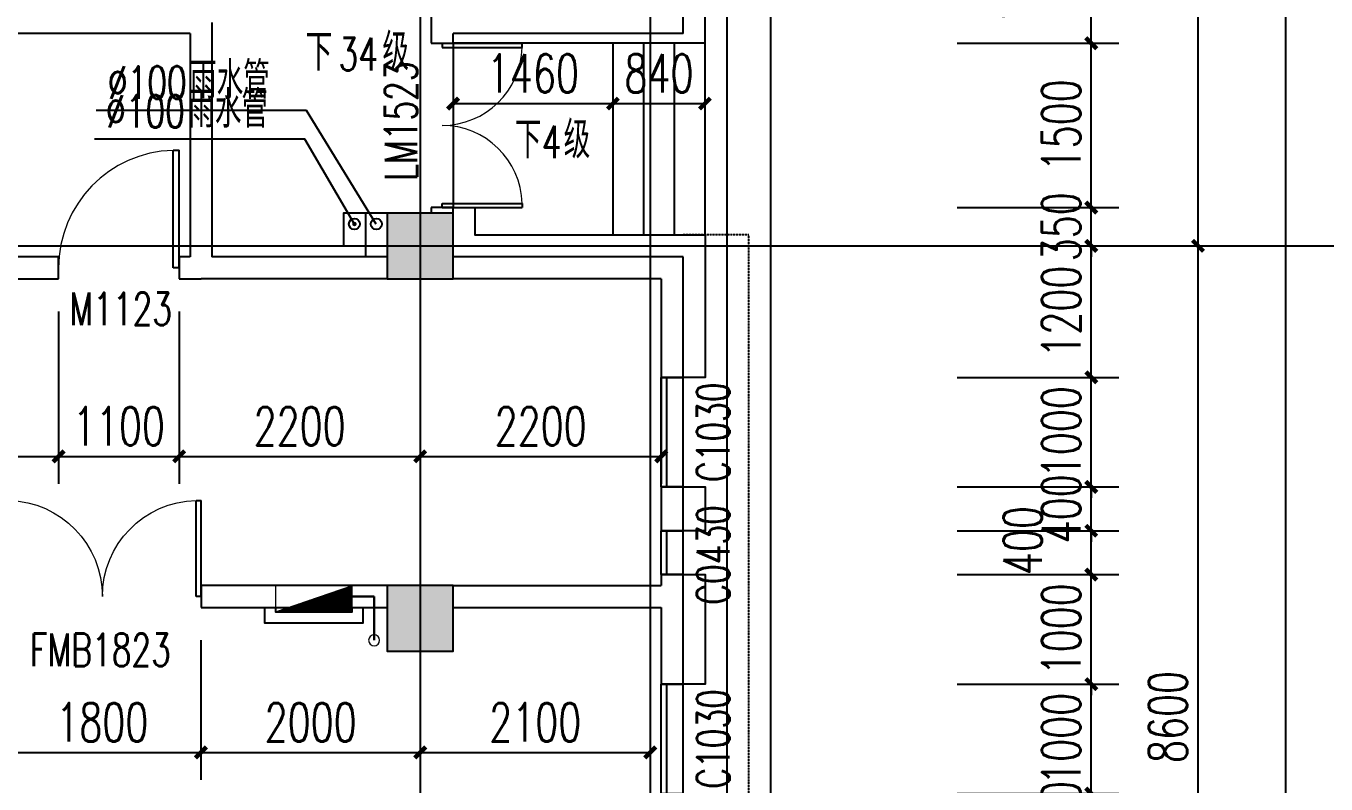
# Model space of a CAD drawing. Header units: millimetres. Extents: x 0 to 118900, y 0 to 84100.
# Drawn here: x 80800 to 92665, y 50678 to 57597 of the extents above; entities that cross this region are included whole.
import ezdxf

# ---------------------------------------------------------------- set-up
doc = ezdxf.new("R2010")
doc.units = ezdxf.units.MM
doc.linetypes.add('DASHED2', pattern=[0.375, 0.25, -0.125])
doc.linetypes.add('DOTE', pattern=[2.42, 2, -0.2, 0.02, -0.2])
for name, color, linetype in [('AXIS', 3, 'Continuous'), ('COLUMN', 2, 'Continuous'), ('DIM_LEAD', 3, 'Continuous'), ('DIM_SYMB', 3, 'Continuous'), ('DOOR', 4, 'Continuous'), ('DOOR_FIRE_TEXT', 7, 'Continuous'), ('DOTE', 1, 'DOTE'), ('EVTR', 6, 'Continuous'), ('FACADE OUTER SKIN', 6, 'Continuous'), ('PUB_DIM', 3, 'Continuous'), ('PUB_HATCH', 8, 'Continuous'), ('PUB_TEXT', 7, 'Continuous'), ('STAIR', 201, 'Continuous'), ('SURFACE', 6, 'Continuous'), ('WALL', 2, 'Continuous'), ('WINDOW', 4, 'Continuous'), ('WINDOW_TEXT', 7, 'Continuous'), ('排水', 7, 'Continuous')]:
    doc.layers.add(name, color=color, linetype=linetype)
for name, color, linetype, lineweight in [('S-XIAO', 30, 'Continuous', 15), ('S-XP', 1, 'Continuous', 30), ('S-XP-lg', 30, 'Continuous', 15)]:
    doc.layers.add(name, color=color, linetype=linetype, lineweight=lineweight)
doc.styles.add('_TCH_DIM', font='SIMPLEX', dxfattribs={"bigfont": 'GBCBIG'})
doc.styles.add('_TCH_WINDOW', font='SIMPLEX', dxfattribs={"height": 3.5, "bigfont": 'GBCBIG'})
doc.styles.add('DIM_FONT', font='SIMPLEX', dxfattribs={"width": 0.7, "bigfont": 'GBCBIG'})
doc.dimstyles.new('_TCH_ARCH&&100', dxfattribs={"dimtxt": 350, "dimasz": 100, "dimexe": 250, "dimexo": 300, "dimgap": 100, "dimtad": 1, "dimdec": 0, "dimzin": 0, "dimdsep": 46, "dimtxsty": 'DIM_FONT', "dimblk": 'ARCHTICK', "dimcen": 0.09, "dimclrt": 7, "dimazin": 2, "dimtfac": 1, "dimtdec": 0, "dimtix": 1, "dimtmove": 2, "dimatfit": 3, "dimldrblk": 'ARCHTICK', "dimfxl": 1, "dimtolj": 1, "dimtzin": 0, "dimarcsym": 0})

# ---------------------------------------------------------------- blocks, each defined once
blk = doc.blocks.new('WATER PIPE 05')
at = {"layer": 'EVTR', "ltscale": 20}
blk.add_circle((575014, 853051), 50, dxfattribs=at)
at = {"layer": 'SURFACE', "ltscale": 20}
blk.add_lwpolyline([(575114, 853151), (574914, 853151), (574914, 852751)], dxfattribs=at)
blk = doc.blocks.new('XHS')
at = {"layer": 'S-XIAO', "linetype": 'Continuous'}
h = blk.add_hatch(dxfattribs=at)
h.set_pattern_fill('ANSI31', color=256, scale=10, style=0)
h.set_pattern_definition([(45.00000133, (30729.9762, 392116.5537), (-0.883883497, 0.883883456), [])])
h.paths.add_polyline_path([(-900, -160), (-200, -160), (-200, -400)])
blk.add_lwpolyline([(-900, -160), (-200, -160), (-200, -400), (-900, -400)], close=True, dxfattribs=at)
at = {"layer": 'S-XP'}
for p, q in [((0, 100), (0, -300)), ((0, -300), (-200, -300))]:
    blk.add_line(p, q, dxfattribs=at)
at = {"layer": 'S-XP-lg'}
blk.add_circle((0, 100), 50, dxfattribs=at)
blk = doc.blocks.new('_ArchTick')
at = {"color": 0, "linetype": 'ByBlock', "const_width": 0.4}
blk.add_lwpolyline([(-0.5, -0.5), (0.5, 0.5)], dxfattribs=at)
blk = doc.blocks.new('*D77')
at = {"layer": 'AXIS', "color": 0, "lineweight": -2, "transparency": 16777216}
for p, q in [((796344, 1609853), (799594, 1609853)), ((799344, 1542653), (799344, 1609853)), ((796344, 1542653), (799594, 1542653))]:
    blk.add_line(p, q, dxfattribs=at)
at = {"layer": 'Defpoints', "color": 0, "transparency": 16777216}
for p in [(796044, 1609853), (799344, 1609853), (796044, 1542653)]:
    blk.add_point(p, dxfattribs=at)
at = {"layer": 'AXIS', "color": 0, "lineweight": -2, "transparency": 16777216, "xscale": 100, "yscale": 100, "zscale": 100}
for p, rotation in [((799344, 1609853), 90), ((799344, 1542653), 270)]:
    blk.add_blockref('_ArchTick', p, dxfattribs=dict(at, rotation=rotation))
at = {"layer": 'AXIS', "color": 7, "transparency": 16777216, "insert": (799069, 1576253), "char_height": 350, "attachment_point": 5, "rotation": 90, "style": 'DIM_FONT'}
blk.add_mtext('\\A1;67200', dxfattribs=at)
blk = doc.blocks.new('*D84')
at = {"layer": 'AXIS', "color": 0, "lineweight": -2, "transparency": 16777216}
for p, q in [((796344, 1589853), (798794, 1589853)), ((798544, 1581253), (798544, 1589853)), ((796344, 1581253), (798794, 1581253))]:
    blk.add_line(p, q, dxfattribs=at)
at = {"layer": 'Defpoints', "color": 0, "transparency": 16777216}
for p in [(796044, 1589853), (798544, 1589853), (796044, 1581253)]:
    blk.add_point(p, dxfattribs=at)
at = {"layer": 'AXIS', "color": 0, "lineweight": -2, "transparency": 16777216, "xscale": 100, "yscale": 100, "zscale": 100}
for p, rotation in [((798544, 1589853), 90), ((798544, 1581253), 270)]:
    blk.add_blockref('_ArchTick', p, dxfattribs=dict(at, rotation=rotation))
at = {"layer": 'AXIS', "color": 7, "transparency": 16777216, "insert": (798269, 1585553), "char_height": 350, "attachment_point": 5, "rotation": 90, "style": 'DIM_FONT'}
blk.add_mtext('\\A1;8600', dxfattribs=at)
blk = doc.blocks.new('*D85')
at = {"layer": 'AXIS', "color": 0, "lineweight": -2, "transparency": 16777216}
for p, q in [((796344, 1598053), (798794, 1598053)), ((798544, 1589853), (798544, 1598053)), ((796344, 1589853), (798794, 1589853))]:
    blk.add_line(p, q, dxfattribs=at)
at = {"layer": 'Defpoints', "color": 0, "transparency": 16777216}
for p in [(796044, 1598053), (798544, 1598053), (796044, 1589853)]:
    blk.add_point(p, dxfattribs=at)
at = {"layer": 'AXIS', "color": 0, "lineweight": -2, "transparency": 16777216, "xscale": 100, "yscale": 100, "zscale": 100}
for p, rotation in [((798544, 1598053), 90), ((798544, 1589853), 270)]:
    blk.add_blockref('_ArchTick', p, dxfattribs=dict(at, rotation=rotation))
at = {"layer": 'AXIS', "color": 7, "transparency": 16777216, "insert": (798269, 1593953), "char_height": 350, "attachment_point": 5, "rotation": 90, "style": 'DIM_FONT'}
blk.add_mtext('\\A1;8200', dxfattribs=at)
blk = doc.blocks.new('$DorLib2D$00000002')
for p, q in [((-0.5, 0), (-0.5, 0.4875)), ((-0.475, 0.4875), (-0.5, 0.4875)), ((-0.475, 0), (-0.475, 0.4875)), ((0.475, 0), (0.475, 0.4875)), ((0.475, 0.4875), (0.5, 0.4875)), ((0.5, 0), (0.5, 0.4875)), ((-0.5, 0), (-0.475, 0)), ((0.5, 0), (0.475, 0))]:
    blk.add_line(p, q)
at = {"lineweight": 13}
for centre, start, end in [((-0.4875, 0), 0, 88.53072), ((0.4875, 0), 91.46928, 180)]:
    blk.add_arc(centre, 0.4875, start, end, dxfattribs=at)
blk = doc.blocks.new('$WINLIB2D$00000004')
at = {"color": 0}
for points in [[(-0.5, 0.5), (-0.5, -0.5)], [(-0.5, 0.5), (0.5, 0.5)], [(0.5, -0.5), (0.5, 0.5)], [(-0.5, 0.241), (0.5, 0.241)], [(-0.5, -0.5), (0.5, -0.5)]]:
    blk.add_lwpolyline(points, dxfattribs=at)
blk = doc.blocks.new('_FZH')
blk.add_lwpolyline([(-0.5, -0.5), (0.5, -0.5), (0.5, 0.5), (-0.5, 0.5)], close=True)
at = {"layer": 'PUB_HATCH'}
blk.add_solid([(-0.5, -0.5), (0.5, -0.5), (-0.5, 0.5), (0.5, 0.5)], dxfattribs=at)
blk = doc.blocks.new('$DorLib2D$00000001')
for p, q in [((0.45, 0.975), (0.5, 0.975)), ((0.45, 0), (0.45, 0.975)), ((0.5, 0), (0.5, 0.975)), ((0.5, 0), (0.45, 0))]:
    blk.add_line(p, q)
at = {"lineweight": 13}
blk.add_arc((0.475, 0), 0.975, 91.4693, 180, dxfattribs=at)
blk = doc.blocks.new('*D91')
at = {"layer": 'Defpoints', "color": 0, "transparency": 16777216}
for p in [(80597, 52290), (82397, 52290), (82397, 50966)]:
    blk.add_point(p, dxfattribs=at)
at = {"layer": 'PUB_DIM', "color": 0, "lineweight": -2, "transparency": 16777216}
for p, q in [((80597, 51990), (80597, 50716)), ((82397, 51990), (82397, 50716)), ((80597, 50966), (82397, 50966))]:
    blk.add_line(p, q, dxfattribs=at)
at = {"layer": 'PUB_DIM', "color": 0, "lineweight": -2, "transparency": 16777216, "xscale": 100, "yscale": 100, "zscale": 100, "rotation": 180}
blk.add_blockref('_ArchTick', (80597, 50966), dxfattribs=at)
at = {"layer": 'PUB_DIM', "color": 0, "lineweight": -2, "transparency": 16777216, "xscale": 100, "yscale": 100, "zscale": 100}
blk.add_blockref('_ArchTick', (82397, 50966), dxfattribs=at)
at = {"layer": 'PUB_DIM', "color": 7, "transparency": 16777216, "insert": (81497, 51241), "char_height": 350, "attachment_point": 5, "style": 'DIM_FONT'}
blk.add_mtext('\\A1;1800', dxfattribs=at)
blk = doc.blocks.new('*D92')
at = {"layer": 'Defpoints', "color": 0, "transparency": 16777216}
for p in [(82397, 52290), (84398, 52290), (84398, 50966)]:
    blk.add_point(p, dxfattribs=at)
at = {"layer": 'PUB_DIM', "color": 0, "lineweight": -2, "transparency": 16777216}
for p, q in [((82397, 51990), (82397, 50716)), ((84398, 51990), (84398, 50716)), ((82397, 50966), (84398, 50966))]:
    blk.add_line(p, q, dxfattribs=at)
at = {"layer": 'PUB_DIM', "color": 0, "lineweight": -2, "transparency": 16777216, "xscale": 100, "yscale": 100, "zscale": 100, "rotation": 180}
blk.add_blockref('_ArchTick', (82397, 50966), dxfattribs=at)
at = {"layer": 'PUB_DIM', "color": 0, "lineweight": -2, "transparency": 16777216, "xscale": 100, "yscale": 100, "zscale": 100}
blk.add_blockref('_ArchTick', (84398, 50966), dxfattribs=at)
at = {"layer": 'PUB_DIM', "color": 7, "transparency": 16777216, "insert": (83398, 51241), "char_height": 350, "attachment_point": 5, "style": 'DIM_FONT'}
blk.add_mtext('\\A1;2000', dxfattribs=at)
blk = doc.blocks.new('*D93')
at = {"layer": 'Defpoints', "color": 0, "transparency": 16777216}
for p in [(84398, 52290), (86498, 52290), (86498, 50966)]:
    blk.add_point(p, dxfattribs=at)
at = {"layer": 'PUB_DIM', "color": 0, "lineweight": -2, "transparency": 16777216}
for p, q in [((84398, 51990), (84398, 50716)), ((86498, 51990), (86498, 50716)), ((84398, 50966), (86498, 50966))]:
    blk.add_line(p, q, dxfattribs=at)
at = {"layer": 'PUB_DIM', "color": 0, "lineweight": -2, "transparency": 16777216, "xscale": 100, "yscale": 100, "zscale": 100, "rotation": 180}
blk.add_blockref('_ArchTick', (84398, 50966), dxfattribs=at)
at = {"layer": 'PUB_DIM', "color": 0, "lineweight": -2, "transparency": 16777216, "xscale": 100, "yscale": 100, "zscale": 100}
blk.add_blockref('_ArchTick', (86498, 50966), dxfattribs=at)
at = {"layer": 'PUB_DIM', "color": 7, "transparency": 16777216, "insert": (85448, 51241), "char_height": 350, "attachment_point": 5, "style": 'DIM_FONT'}
blk.add_mtext('\\A1;2100', dxfattribs=at)
blk = doc.blocks.new('*D511')
at = {"layer": 'Defpoints', "color": 0, "transparency": 16777216}
for p in [(84698, 57440), (86157, 57440), (86157, 56889)]:
    blk.add_point(p, dxfattribs=at)
at = {"layer": 'PUB_DIM', "color": 0, "lineweight": -2, "transparency": 16777216}
for p, q in [((84698, 57140), (84698, 56639)), ((86157, 57140), (86157, 56639)), ((84698, 56889), (86157, 56889))]:
    blk.add_line(p, q, dxfattribs=at)
at = {"layer": 'PUB_DIM', "color": 0, "lineweight": -2, "transparency": 16777216, "xscale": 100, "yscale": 100, "zscale": 100, "rotation": 180}
blk.add_blockref('_ArchTick', (84698, 56889), dxfattribs=at)
at = {"layer": 'PUB_DIM', "color": 0, "lineweight": -2, "transparency": 16777216, "xscale": 100, "yscale": 100, "zscale": 100}
blk.add_blockref('_ArchTick', (86157, 56889), dxfattribs=at)
at = {"layer": 'PUB_DIM', "color": 7, "transparency": 16777216, "insert": (85427, 57164), "char_height": 350, "attachment_point": 5, "style": 'DIM_FONT'}
blk.add_mtext('\\A1;1460', dxfattribs=at)
blk = doc.blocks.new('*D512')
at = {"layer": 'Defpoints', "color": 0, "transparency": 16777216}
for p in [(86157, 57440), (86997, 57440), (86997, 56889)]:
    blk.add_point(p, dxfattribs=at)
at = {"layer": 'PUB_DIM', "color": 0, "lineweight": -2, "transparency": 16777216}
for p, q in [((86157, 57140), (86157, 56639)), ((86997, 57140), (86997, 56639)), ((86157, 56889), (86997, 56889))]:
    blk.add_line(p, q, dxfattribs=at)
at = {"layer": 'PUB_DIM', "color": 0, "lineweight": -2, "transparency": 16777216, "xscale": 100, "yscale": 100, "zscale": 100, "rotation": 180}
blk.add_blockref('_ArchTick', (86157, 56889), dxfattribs=at)
at = {"layer": 'PUB_DIM', "color": 0, "lineweight": -2, "transparency": 16777216, "xscale": 100, "yscale": 100, "zscale": 100}
blk.add_blockref('_ArchTick', (86997, 56889), dxfattribs=at)
at = {"layer": 'PUB_DIM', "color": 7, "transparency": 16777216, "insert": (86577, 57164), "char_height": 350, "attachment_point": 5, "style": 'DIM_FONT'}
blk.add_mtext('\\A1;840', dxfattribs=at)
blk = doc.blocks.new('*D186')
at = {"layer": 'Defpoints', "color": 0, "transparency": 16777216}
for p in [(76198, 55290), (81098, 55290), (81098, 53669)]:
    blk.add_point(p, dxfattribs=at)
at = {"layer": 'PUB_DIM', "color": 0, "lineweight": -2, "transparency": 16777216}
for p, q in [((76198, 54990), (76198, 53419)), ((81098, 54990), (81098, 53419)), ((76198, 53669), (81098, 53669))]:
    blk.add_line(p, q, dxfattribs=at)
at = {"layer": 'PUB_DIM', "color": 0, "lineweight": -2, "transparency": 16777216, "xscale": 100, "yscale": 100, "zscale": 100, "rotation": 180}
blk.add_blockref('_ArchTick', (76198, 53669), dxfattribs=at)
at = {"layer": 'PUB_DIM', "color": 0, "lineweight": -2, "transparency": 16777216, "xscale": 100, "yscale": 100, "zscale": 100}
blk.add_blockref('_ArchTick', (81098, 53669), dxfattribs=at)
at = {"layer": 'PUB_DIM', "color": 7, "transparency": 16777216, "insert": (78648, 53944), "char_height": 350, "attachment_point": 5, "style": 'DIM_FONT'}
blk.add_mtext('\\A1;4900', dxfattribs=at)
blk = doc.blocks.new('*D187')
at = {"layer": 'Defpoints', "color": 0, "transparency": 16777216}
for p in [(81098, 55290), (82198, 55290), (82198, 53669)]:
    blk.add_point(p, dxfattribs=at)
at = {"layer": 'PUB_DIM', "color": 0, "lineweight": -2, "transparency": 16777216}
for p, q in [((81098, 54990), (81098, 53419)), ((82198, 54990), (82198, 53419)), ((81098, 53669), (82198, 53669))]:
    blk.add_line(p, q, dxfattribs=at)
at = {"layer": 'PUB_DIM', "color": 0, "lineweight": -2, "transparency": 16777216, "xscale": 100, "yscale": 100, "zscale": 100, "rotation": 180}
blk.add_blockref('_ArchTick', (81098, 53669), dxfattribs=at)
at = {"layer": 'PUB_DIM', "color": 0, "lineweight": -2, "transparency": 16777216, "xscale": 100, "yscale": 100, "zscale": 100}
blk.add_blockref('_ArchTick', (82198, 53669), dxfattribs=at)
at = {"layer": 'PUB_DIM', "color": 7, "transparency": 16777216, "insert": (81648, 53944), "char_height": 350, "attachment_point": 5, "style": 'DIM_FONT'}
blk.add_mtext('\\A1;1100', dxfattribs=at)
blk = doc.blocks.new('*D188')
at = {"layer": 'Defpoints', "color": 0, "transparency": 16777216}
for p in [(82198, 55290), (84398, 55290), (84398, 53669)]:
    blk.add_point(p, dxfattribs=at)
at = {"layer": 'PUB_DIM', "color": 0, "lineweight": -2, "transparency": 16777216}
for p, q in [((82198, 54990), (82198, 53419)), ((84398, 54990), (84398, 53419)), ((82198, 53669), (84398, 53669))]:
    blk.add_line(p, q, dxfattribs=at)
at = {"layer": 'PUB_DIM', "color": 0, "lineweight": -2, "transparency": 16777216, "xscale": 100, "yscale": 100, "zscale": 100, "rotation": 180}
blk.add_blockref('_ArchTick', (82198, 53669), dxfattribs=at)
at = {"layer": 'PUB_DIM', "color": 0, "lineweight": -2, "transparency": 16777216, "xscale": 100, "yscale": 100, "zscale": 100}
blk.add_blockref('_ArchTick', (84398, 53669), dxfattribs=at)
at = {"layer": 'PUB_DIM', "color": 7, "transparency": 16777216, "insert": (83298, 53944), "char_height": 350, "attachment_point": 5, "style": 'DIM_FONT'}
blk.add_mtext('\\A1;2200', dxfattribs=at)
blk = doc.blocks.new('*D189')
at = {"layer": 'Defpoints', "color": 0, "transparency": 16777216}
for p in [(84398, 55290), (86598, 55290), (86598, 53669)]:
    blk.add_point(p, dxfattribs=at)
at = {"layer": 'PUB_DIM', "color": 0, "lineweight": -2, "transparency": 16777216}
for p, q in [((84398, 54990), (84398, 53419)), ((86598, 54990), (86598, 53419)), ((84398, 53669), (86598, 53669))]:
    blk.add_line(p, q, dxfattribs=at)
at = {"layer": 'PUB_DIM', "color": 0, "lineweight": -2, "transparency": 16777216, "xscale": 100, "yscale": 100, "zscale": 100, "rotation": 180}
blk.add_blockref('_ArchTick', (84398, 53669), dxfattribs=at)
at = {"layer": 'PUB_DIM', "color": 0, "lineweight": -2, "transparency": 16777216, "xscale": 100, "yscale": 100, "zscale": 100}
blk.add_blockref('_ArchTick', (86598, 53669), dxfattribs=at)
at = {"layer": 'PUB_DIM', "color": 7, "transparency": 16777216, "insert": (85498, 53944), "char_height": 350, "attachment_point": 5, "style": 'DIM_FONT'}
blk.add_mtext('\\A1;2200', dxfattribs=at)
blk = doc.blocks.new('*D254')
at = {"layer": 'Defpoints', "color": 0, "transparency": 16777216}
for p in [(88998, 50590), (90523, 50590), (88998, 50190)]:
    blk.add_point(p, dxfattribs=at)
at = {"layer": 'PUB_DIM', "color": 0, "lineweight": -2, "transparency": 16777216}
for p, q in [((90523, 50590), (90523, 50690)), ((89298, 50590), (90773, 50590)), ((90523, 50190), (90523, 50590)), ((89298, 50190), (90773, 50190)), ((90523, 50190), (90523, 50090))]:
    blk.add_line(p, q, dxfattribs=at)
at = {"layer": 'PUB_DIM', "color": 0, "lineweight": -2, "transparency": 16777216, "xscale": 100, "yscale": 100, "zscale": 100}
for p, rotation in [((90523, 50590), 270), ((90523, 50190), 90)]:
    blk.add_blockref('_ArchTick', p, dxfattribs=dict(at, rotation=rotation))
at = {"layer": 'PUB_DIM', "color": 7, "transparency": 16777216, "insert": (90248, 50390), "char_height": 350, "attachment_point": 5, "rotation": 90, "style": 'DIM_FONT'}
blk.add_mtext('\\A1;400', dxfattribs=at)
blk = doc.blocks.new('*D255')
at = {"layer": 'Defpoints', "color": 0, "transparency": 16777216}
for p in [(88998, 51590), (90523, 51590), (88998, 50590)]:
    blk.add_point(p, dxfattribs=at)
at = {"layer": 'PUB_DIM', "color": 0, "lineweight": -2, "transparency": 16777216}
for p, q in [((90523, 51590), (90523, 51690)), ((89298, 51590), (90773, 51590)), ((90523, 50590), (90523, 51590)), ((89298, 50590), (90773, 50590)), ((90523, 50590), (90523, 50490))]:
    blk.add_line(p, q, dxfattribs=at)
at = {"layer": 'PUB_DIM', "color": 0, "lineweight": -2, "transparency": 16777216, "xscale": 100, "yscale": 100, "zscale": 100}
for p, rotation in [((90523, 51590), 270), ((90523, 50590), 90)]:
    blk.add_blockref('_ArchTick', p, dxfattribs=dict(at, rotation=rotation))
at = {"layer": 'PUB_DIM', "color": 7, "transparency": 16777216, "insert": (90248, 51090), "char_height": 350, "attachment_point": 5, "rotation": 90, "style": 'DIM_FONT'}
blk.add_mtext('\\A1;1000', dxfattribs=at)
blk = doc.blocks.new('*D256')
at = {"layer": 'Defpoints', "color": 0, "transparency": 16777216}
for p in [(88998, 52590), (90523, 52590), (88998, 51590)]:
    blk.add_point(p, dxfattribs=at)
at = {"layer": 'PUB_DIM', "color": 0, "lineweight": -2, "transparency": 16777216}
for p, q in [((90523, 52590), (90523, 52690)), ((89298, 52590), (90773, 52590)), ((90523, 51590), (90523, 52590)), ((89298, 51590), (90773, 51590)), ((90523, 51590), (90523, 51490))]:
    blk.add_line(p, q, dxfattribs=at)
at = {"layer": 'PUB_DIM', "color": 0, "lineweight": -2, "transparency": 16777216, "xscale": 100, "yscale": 100, "zscale": 100}
for p, rotation in [((90523, 52590), 270), ((90523, 51590), 90)]:
    blk.add_blockref('_ArchTick', p, dxfattribs=dict(at, rotation=rotation))
at = {"layer": 'PUB_DIM', "color": 7, "transparency": 16777216, "insert": (90248, 52090), "char_height": 350, "attachment_point": 5, "rotation": 90, "style": 'DIM_FONT'}
blk.add_mtext('\\A1;1000', dxfattribs=at)
blk = doc.blocks.new('*D257')
at = {"layer": 'Defpoints', "color": 0, "transparency": 16777216}
for p in [(88998, 52990), (90523, 52990), (88998, 52590)]:
    blk.add_point(p, dxfattribs=at)
at = {"layer": 'PUB_DIM', "color": 0, "lineweight": -2, "transparency": 16777216}
for p, q in [((89298, 52990), (90773, 52990)), ((90523, 52590), (90523, 52990)), ((89298, 52590), (90773, 52590))]:
    blk.add_line(p, q, dxfattribs=at)
at = {"layer": 'PUB_DIM', "color": 0, "lineweight": -2, "transparency": 16777216, "xscale": 100, "yscale": 100, "zscale": 100}
for p, rotation in [((90523, 52990), 90), ((90523, 52590), 270)]:
    blk.add_blockref('_ArchTick', p, dxfattribs=dict(at, rotation=rotation))
at = {"layer": 'PUB_DIM', "color": 7, "transparency": 16777216, "insert": (89898, 52900), "char_height": 350, "attachment_point": 5, "rotation": 90, "style": 'DIM_FONT'}
blk.add_mtext('\\A1;400', dxfattribs=at)
blk = doc.blocks.new('*D258')
at = {"layer": 'Defpoints', "color": 0, "transparency": 16777216}
for p in [(88998, 53390), (90523, 53390), (88998, 52990)]:
    blk.add_point(p, dxfattribs=at)
at = {"layer": 'PUB_DIM', "color": 0, "lineweight": -2, "transparency": 16777216}
for p, q in [((90523, 53390), (90523, 53490)), ((89298, 53390), (90773, 53390)), ((90523, 52990), (90523, 53390)), ((89298, 52990), (90773, 52990)), ((90523, 52990), (90523, 52890))]:
    blk.add_line(p, q, dxfattribs=at)
at = {"layer": 'PUB_DIM', "color": 0, "lineweight": -2, "transparency": 16777216, "xscale": 100, "yscale": 100, "zscale": 100}
for p, rotation in [((90523, 53390), 270), ((90523, 52990), 90)]:
    blk.add_blockref('_ArchTick', p, dxfattribs=dict(at, rotation=rotation))
at = {"layer": 'PUB_DIM', "color": 7, "transparency": 16777216, "insert": (90248, 53190), "char_height": 350, "attachment_point": 5, "rotation": 90, "style": 'DIM_FONT'}
blk.add_mtext('\\A1;400', dxfattribs=at)
blk = doc.blocks.new('*D259')
at = {"layer": 'Defpoints', "color": 0, "transparency": 16777216}
for p in [(88998, 54390), (90523, 54390), (88998, 53390)]:
    blk.add_point(p, dxfattribs=at)
at = {"layer": 'PUB_DIM', "color": 0, "lineweight": -2, "transparency": 16777216}
for p, q in [((90523, 54390), (90523, 54490)), ((89298, 54390), (90773, 54390)), ((90523, 53390), (90523, 54390)), ((89298, 53390), (90773, 53390)), ((90523, 53390), (90523, 53290))]:
    blk.add_line(p, q, dxfattribs=at)
at = {"layer": 'PUB_DIM', "color": 0, "lineweight": -2, "transparency": 16777216, "xscale": 100, "yscale": 100, "zscale": 100}
for p, rotation in [((90523, 54390), 270), ((90523, 53390), 90)]:
    blk.add_blockref('_ArchTick', p, dxfattribs=dict(at, rotation=rotation))
at = {"layer": 'PUB_DIM', "color": 7, "transparency": 16777216, "insert": (90248, 53890), "char_height": 350, "attachment_point": 5, "rotation": 90, "style": 'DIM_FONT'}
blk.add_mtext('\\A1;1000', dxfattribs=at)
blk = doc.blocks.new('*D260')
at = {"layer": 'Defpoints', "color": 0, "transparency": 16777216}
for p in [(88998, 55590), (90523, 55590), (88998, 54390)]:
    blk.add_point(p, dxfattribs=at)
at = {"layer": 'PUB_DIM', "color": 0, "lineweight": -2, "transparency": 16777216}
for p, q in [((89298, 55590), (90773, 55590)), ((90523, 54390), (90523, 55590)), ((89298, 54390), (90773, 54390))]:
    blk.add_line(p, q, dxfattribs=at)
at = {"layer": 'PUB_DIM', "color": 0, "lineweight": -2, "transparency": 16777216, "xscale": 100, "yscale": 100, "zscale": 100}
for p, rotation in [((90523, 55590), 90), ((90523, 54390), 270)]:
    blk.add_blockref('_ArchTick', p, dxfattribs=dict(at, rotation=rotation))
at = {"layer": 'PUB_DIM', "color": 7, "transparency": 16777216, "insert": (90248, 54990), "char_height": 350, "attachment_point": 5, "rotation": 90, "style": 'DIM_FONT'}
blk.add_mtext('\\A1;1200', dxfattribs=at)
blk = doc.blocks.new('*D261')
at = {"layer": 'Defpoints', "color": 0, "transparency": 16777216}
for p in [(88998, 55940), (90523, 55940), (88998, 55590)]:
    blk.add_point(p, dxfattribs=at)
at = {"layer": 'PUB_DIM', "color": 0, "lineweight": -2, "transparency": 16777216}
for p, q in [((90523, 55940), (90523, 56040)), ((89298, 55940), (90773, 55940)), ((90523, 55590), (90523, 55940)), ((89298, 55590), (90773, 55590)), ((90523, 55590), (90523, 55490))]:
    blk.add_line(p, q, dxfattribs=at)
at = {"layer": 'PUB_DIM', "color": 0, "lineweight": -2, "transparency": 16777216, "xscale": 100, "yscale": 100, "zscale": 100}
for p, rotation in [((90523, 55940), 270), ((90523, 55590), 90)]:
    blk.add_blockref('_ArchTick', p, dxfattribs=dict(at, rotation=rotation))
at = {"layer": 'PUB_DIM', "color": 7, "transparency": 16777216, "insert": (90248, 55765), "char_height": 350, "attachment_point": 5, "rotation": 90, "style": 'DIM_FONT'}
blk.add_mtext('\\A1;350', dxfattribs=at)
blk = doc.blocks.new('*D262')
at = {"layer": 'Defpoints', "color": 0, "transparency": 16777216}
for p in [(88998, 57440), (90523, 57440), (88998, 55940)]:
    blk.add_point(p, dxfattribs=at)
at = {"layer": 'PUB_DIM', "color": 0, "lineweight": -2, "transparency": 16777216}
for p, q in [((89298, 57440), (90773, 57440)), ((90523, 55940), (90523, 57440)), ((89298, 55940), (90773, 55940))]:
    blk.add_line(p, q, dxfattribs=at)
at = {"layer": 'PUB_DIM', "color": 0, "lineweight": -2, "transparency": 16777216, "xscale": 100, "yscale": 100, "zscale": 100}
for p, rotation in [((90523, 57440), 90), ((90523, 55940), 270)]:
    blk.add_blockref('_ArchTick', p, dxfattribs=dict(at, rotation=rotation))
at = {"layer": 'PUB_DIM', "color": 7, "transparency": 16777216, "insert": (90248, 56690), "char_height": 350, "attachment_point": 5, "rotation": 90, "style": 'DIM_FONT'}
blk.add_mtext('\\A1;1500', dxfattribs=at)
blk = doc.blocks.new('*D263')
at = {"layer": 'Defpoints', "color": 0, "transparency": 16777216}
for p in [(88998, 58190), (90523, 58190), (88998, 57440)]:
    blk.add_point(p, dxfattribs=at)
at = {"layer": 'PUB_DIM', "color": 0, "lineweight": -2, "transparency": 16777216}
for p, q in [((89298, 58190), (90773, 58190)), ((90523, 57440), (90523, 58190)), ((89298, 57440), (90773, 57440))]:
    blk.add_line(p, q, dxfattribs=at)
at = {"layer": 'PUB_DIM', "color": 0, "lineweight": -2, "transparency": 16777216, "xscale": 100, "yscale": 100, "zscale": 100}
for p, rotation in [((90523, 58190), 90), ((90523, 57440), 270)]:
    blk.add_blockref('_ArchTick', p, dxfattribs=dict(at, rotation=rotation))
at = {"layer": 'PUB_DIM', "color": 7, "transparency": 16777216, "insert": (89898, 57960), "char_height": 350, "attachment_point": 5, "rotation": 90, "style": 'DIM_FONT'}
blk.add_mtext('\\A1;750', dxfattribs=at)
blk = doc.blocks.new('AXIS-NET-07')
at = {"layer": 'AXIS'}
blk.add_line((796044, 1589852.8), (800044, 1589852.8), dxfattribs=at)
at = {"layer": 'DOTE'}
for p, q in [((791444, 1612352.8), (791444, 1540142.8)), ((793544, 1612362.8), (793544, 1572652.8)), ((716444, 1589852.8), (796044, 1589852.8))]:
    blk.add_line(p, q, dxfattribs=at)
at = {"layer": 'AXIS'}
for p1, p2, distance, picture, middle in [((796044, 1542652.8), (796044, 1609852.8), -3300, '*D77', (799069, 1576252.8)), ((796044, 1589852.8), (796044, 1598052.8), -2500, '*D85', (798269, 1593952.8)), ((796044, 1581252.8), (796044, 1589852.8), -2500, '*D84', (798269, 1585552.8))]:
    dim = blk.add_aligned_dim(p1=p1, p2=p2, distance=distance, dimstyle='_TCH_ARCH&&100', dxfattribs=at)
    dim.commit()
    dim.dimension.update_dxf_attribs({"geometry": picture, "text_midpoint": middle})

msp = doc.modelspace()

# ---------------------------------------------------------------- linework, layer by layer
at = {"layer": 'DIM_LEAD'}
for p, q in [((83360.9, 56827.4), (81441.9, 56827.4)), ((83997.6, 55789.9), (83360.9, 56827.4)), ((83344.6, 56564.4), (81425.6, 56564.4)), ((83797.6, 55789.9), (83344.6, 56564.4))]:
    msp.add_line(p, q, dxfattribs=at)
at = {"layer": 'DIM_LEAD', "const_width": 20}
msp.add_lwpolyline([(83802.6, 55781.3, 1), (83792.5, 55798.5, 1)], format="xyb", close=True, dxfattribs=at)
at = {"layer": 'DIM_SYMB'}
msp.add_lwpolyline([(86157.1, 56564.9, 0, 0, 0), (86757.1, 56564.9, 80, 0, 0), (87057.1, 56564.9, 0, 0, 0)], format="xyseb", dxfattribs=at)
at = {"layer": 'DOOR'}
msp.add_line((84697.6, 57439.9), (84697.6, 55939.9), dxfattribs=at)
at = {"layer": 'DOTE', "ltscale": 20}
msp.add_line((86497.6, 78099.9), (86497.6, 2029.4), dxfattribs=at)
at = {"layer": 'EVTR', "ltscale": 20}
for points in [[(83897.6, 55889.9), (83697.6, 55889.9), (83697.6, 55589.9)], [(86797.6, 53390), (86997.6, 53390), (86997.6, 52990), (86797.6, 52990)], [(86797.6, 52590), (86997.6, 52590), (86997.6, 51590), (86797.6, 51590)]]:
    msp.add_lwpolyline(points, dxfattribs=at)
msp.add_circle((83797.6, 55789.9), 50, dxfattribs=at)
at = {"layer": 'FACADE OUTER SKIN', "ltscale": 20}
for points in [[(86797.6, 58190), (86997.1, 58190), (86997.1, 57439.9), (84697.6, 57439.9)], [(84697.6, 55939.9), (84897.6, 55939.9), (84897.6, 55690), (86997.6, 55690), (86997.6, 54390), (86797.6, 54390)]]:
    msp.add_lwpolyline(points, dxfattribs=at)
at = {"layer": 'STAIR'}
for points in [[(86157.1, 57439.9), (86157.1, 55690)], [(86437.1, 57439.9), (86437.1, 55690)], [(86717.1, 57439.9), (86717.1, 55690)], [(86997.1, 57439.9), (86997.1, 55690)]]:
    msp.add_lwpolyline(points, dxfattribs=at)
at = {"layer": 'STAIR', "linetype": 'DASHED2'}
msp.add_lwpolyline([(68597.6, 52689.9), (68397.6, 52689.9), (68397.6, 37689.9), (87397.6, 37689.9), (87397.6, 55689.9), (86797.6, 55689.9)], dxfattribs=at)
at = {"layer": 'WALL'}
for p, q in [((86797.6, 57529.9), (86797.6, 58190)), ((84497.6, 57729.9), (84497.6, 57439.9)), ((82497.6, 57629.9), (82497.6, 55489.9)), ((82297.6, 57529.9), (76097.6, 57529.9)), ((82297.6, 57529.9), (82297.6, 55489.9)), ((84497.6, 57439.9), (84697.6, 57439.9)), ((86797.6, 57529.9), (84697.6, 57529.9)), ((84697.6, 57439.9), (84697.6, 57529.9)), ((84697.6, 55939.9), (84497.6, 55939.9)), ((84497.6, 55939.9), (84497.6, 55889.9)), ((84697.6, 55889.9), (84697.6, 55939.9)), ((81097.6, 55489.9), (76497.6, 55489.9)), ((81097.6, 55289.9), (81097.6, 55489.9)), ((82297.6, 55489.9), (82197.6, 55489.9)), ((82197.6, 55489.9), (82197.6, 55289.9)), ((84097.6, 55489.9), (82497.6, 55489.9)), ((86797.6, 55489.9), (84697.6, 55489.9)), ((86797.6, 54390), (86797.6, 55489.9)), ((76497.6, 55289.9), (81097.6, 55289.9)), ((82197.6, 55289.9), (82397.6, 55289.9)), ((84097.6, 55289.9), (82397.6, 55289.9)), ((86597.6, 55289.9), (84697.6, 55289.9)), ((86597.6, 55289.9), (86597.6, 54390)), ((86597.6, 54390), (86797.6, 54390)), ((86597.6, 53390), (86597.6, 52990)), ((86797.6, 53390), (86597.6, 53390)), ((86797.6, 52990), (86797.6, 53390)), ((86597.6, 52990), (86797.6, 52990)), ((86797.6, 52590), (86597.6, 52590)), ((86597.6, 52590), (86597.6, 52489.9)), ((86797.6, 52389.9), (86797.6, 52590)), ((84097.6, 52489.9), (82397.5, 52489.9)), ((82397.5, 52489.9), (82397.5, 52289.9)), ((84697.6, 52489.9), (86597.6, 52489.9)), ((86797.6, 51590), (86797.6, 52389.9)), ((82397.5, 52289.9), (84097.6, 52289.9)), ((84697.6, 52289.9), (86597.6, 52289.9)), ((86597.6, 52289.9), (86597.6, 51590)), ((86597.6, 51590), (86797.6, 51590))]:
    msp.add_line(p, q, dxfattribs=at)
for points in [[(82977.6, 52289.9), (82977.6, 52149.9), (83877.6, 52149.9), (83877.6, 52289.9)], [(83077.6, 52289.9), (83077.6, 52249.9), (83777.6, 52249.9), (83777.6, 52289.9)]]:
    msp.add_lwpolyline(points, dxfattribs=at)
at = {"layer": '排水'}
msp.add_lwpolyline([(70597.6, 30889.9), (29497.6, 30889.9), (29497.6, 54489.9), (67997.6, 54489.9), (67997.6, 37289.9), (87597.1, 37289.9), (87597.1, 76689.9), (61397.6, 76689.9), (61397.6, 76289.9), (87197.1, 76289.9), (87197.1, 37689.9), (68397.6, 37689.9), (68397.6, 54889.9), (29097.6, 54889.9), (29097.6, 51789.9)], dxfattribs=at)

# ---------------------------------------------------------------- block references
at = {"layer": 'COLUMN', "xscale": 600, "yscale": 600, "zscale": 600, "rotation": 270}
for p in [(84397.6, 55589.9), (84397.6, 52189.9)]:
    msp.add_blockref('_FZH', p, dxfattribs=at)
at = {"layer": 'DOOR'}
ref = msp.add_blockref('$DorLib2D$00000002', (84597.6, 56689.9), dxfattribs=dict(at, xscale=1500, yscale=1500, zscale=1500, rotation=270.0000000000178))
ref.add_attrib('A', 'LM1523', (84371.3, 56184.9), dxfattribs={"layer": 'WINDOW_TEXT', "ltscale": 20, "height": 297.5, "rotation": 90, "style": '_TCH_WINDOW', "width": 0.705882})
ref = msp.add_blockref('$DorLib2D$00000001', (81647.6, 55389.9), dxfattribs=dict(at, xscale=-1100, yscale=-1100, zscale=-1100, rotation=180))
ref.add_attrib('A', 'M1123', (81197.6, 54866.1), dxfattribs={"layer": 'WINDOW_TEXT', "ltscale": 20, "height": 297.5, "style": '_TCH_WINDOW', "width": 0.705882})
ref = msp.add_blockref('$DorLib2D$00000002', (81497.5, 52389.9), dxfattribs=dict(at, xscale=-1800, yscale=1800, zscale=200))
ref.add_attrib('A', 'FMB1823', (80835.7, 51753.6), dxfattribs={"layer": 'DOOR_FIRE_TEXT', "ltscale": 20, "height": 297.5, "style": '_TCH_WINDOW', "width": 0.705882})
at = {"layer": 'DOTE'}
msp.add_blockref('AXIS-NET-07', (-707046.5, -1534262.9), dxfattribs=at)
at = {"layer": 'S-XIAO', "xscale": -1, "rotation": 180}
msp.add_blockref('XHS', (83977.6, 52089.9), dxfattribs=at)
at = {"layer": 'SURFACE'}
msp.add_blockref('WATER PIPE 05', (-491016, -797261.1), dxfattribs=at)
at = {"layer": 'WINDOW'}
ref = msp.add_blockref('$WINLIB2D$00000004', (86697.6, 53890), dxfattribs=dict(at, xscale=-1000, yscale=-200, zscale=-1000, rotation=270))
ref.add_attrib('A', 'C1030', (87221.3, 53435), dxfattribs={"layer": 'WINDOW_TEXT', "ltscale": 20, "height": 297.5, "rotation": 90, "style": '_TCH_WINDOW', "width": 0.705882})
ref = msp.add_blockref('$WINLIB2D$00000004', (86697.6, 52790), dxfattribs=dict(at, xscale=-400, yscale=-200, zscale=-400, rotation=270))
ref.add_attrib('A', 'C0430', (87221.3, 52315), dxfattribs={"layer": 'WINDOW_TEXT', "ltscale": 20, "height": 297.5, "rotation": 90, "style": '_TCH_WINDOW', "width": 0.705882})
ref = msp.add_blockref('$WINLIB2D$00000004', (86697.6, 51090), dxfattribs=dict(at, xscale=-1000, yscale=-200, zscale=-1000, rotation=270.0000000000012))
ref.add_attrib('A', 'C1030', (87221.3, 50635), dxfattribs={"layer": 'WINDOW_TEXT', "ltscale": 20, "height": 297.5, "rotation": 90, "style": '_TCH_WINDOW', "width": 0.705882})

# ---------------------------------------------------------------- texts
at = {"layer": 'DIM_SYMB', "color": 7, "style": '_TCH_DIM'}
msp.add_text('级', height=337.6, dxfattribs=at).set_placement((84052.7, 57192.4))
at = {"layer": 'DIM_SYMB', "color": 7, "style": '_TCH_DIM', "width": 0.705882}
msp.add_text('34', height=297.5, dxfattribs=at).set_placement((83652.7, 57192.4))
at = {"layer": 'PUB_TEXT', "style": '_TCH_DIM'}
for s, height, p in [('下', 337.6, (83352.6, 57189.9)), ('雨水管', 337.59, (82296.9, 56932.4)), ('雨水管', 337.59, (82280.6, 56669.4)), ('下', 337.6, (85261.5, 56389.9)), ('级', 337.6, (85707.3, 56389.9))]:
    msp.add_text(s, height=height, dxfattribs=at).set_placement(p)
at = {"layer": 'PUB_TEXT', "style": '_TCH_DIM', "width": 0.705882}
for s, p in [('%%c100', (81546.9, 56932.4)), ('%%c100', (81530.6, 56669.4)), ('4', (85507.3, 56389.9))]:
    msp.add_text(s, height=297.5, dxfattribs=at).set_placement(p)

# ---------------------------------------------------------------- dimensions: what is measured, and where the dimension line sits
at = {"layer": 'PUB_DIM'}
for base, p1, p2, picture, middle in [((90522.6, 58190), (88997.6, 57439.9), (88997.6, 58190), '*D263', (89897.6, 57959.9)), ((90522.6, 52990), (88997.6, 52590), (88997.6, 52990), '*D257', (89897.6, 52900))]:
    dim = msp.add_linear_dim(base=base, p1=p1, p2=p2, angle=90, dimstyle='_TCH_ARCH&&100', dxfattribs=at)
    dim.commit()
    dim.dimension.update_dxf_attribs({"geometry": picture, "text_midpoint": middle, "dimtype": 161})
for p1, p2, distance, picture, middle in [((84697.5623838, 57439.8876715), (86157.0623838, 57439.8876715), -550.5268386, '*D511', (85427.3123838, 57164.3608329)), ((86157.1, 57439.9), (86997.1, 57439.9), -550.5, '*D512', (86577.1, 57164.4)), ((88997.6, 55939.9), (88997.6, 57439.9), -1525, '*D262', (90247.6, 56689.9)), ((88997.6, 55589.9), (88997.6, 55939.9), -1525, '*D261', (90247.6, 55764.9)), ((88997.6, 54390), (88997.6, 55589.9), -1525, '*D260', (90247.6, 54989.9)), ((76197.6, 55289.9), (81097.6, 55289.9), -1620.8, '*D186', (78647.6, 53944.1)), ((81097.6, 55289.9), (82197.6, 55289.9), -1620.8, '*D187', (81647.6, 53944.1)), ((82197.6, 55289.9), (84397.6, 55289.9), -1620.8, '*D188', (83297.6, 53944.1)), ((84397.6, 55289.9), (86597.6, 55289.9), -1620.8, '*D189', (85497.6, 53944.1)), ((88997.6, 53390), (88997.6, 54390), -1525, '*D259', (90247.6, 53890)), ((88997.6, 52990), (88997.6, 53390), -1525, '*D258', (90247.6, 53190)), ((88997.6, 51590), (88997.6, 52590), -1525, '*D256', (90247.6, 52090)), ((80597.5, 52289.9), (82397.5, 52289.9), -1323.7, '*D91', (81497.5, 51241.2)), ((82397.5, 52289.9), (84397.6, 52289.9), -1323.7, '*D92', (83397.5, 51241.2)), ((84397.6, 52289.9), (86497.6, 52289.9), -1323.7, '*D93', (85447.6, 51241.2)), ((88997.6, 50590), (88997.6, 51590), -1525, '*D255', (90247.6, 51090)), ((88997.6, 50190), (88997.6, 50590), -1525, '*D254', (90247.6, 50390))]:
    dim = msp.add_aligned_dim(p1=p1, p2=p2, distance=distance, dimstyle='_TCH_ARCH&&100', dxfattribs=at)
    dim.commit()
    dim.dimension.update_dxf_attribs({"geometry": picture, "text_midpoint": middle})

doc.saveas('drawing.dxf')
